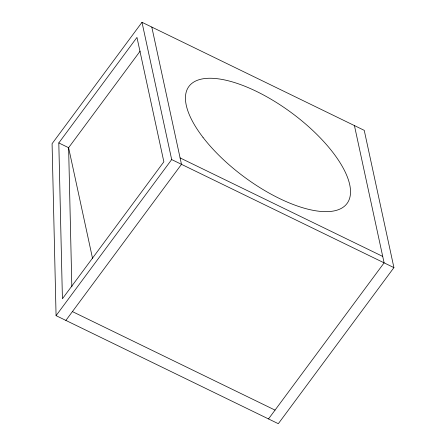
<?xml version="1.0" encoding="UTF-8"?>
<svg xmlns="http://www.w3.org/2000/svg" width="446" height="446" viewBox="0 0 446 446"><rect width="100%" height="100%" fill="white"/><g stroke="black" fill="none" stroke-linecap="round" stroke-linejoin="round"><path stroke-width="0.67" d="M141.995 22.3L52.082 143.696L56.073 315.651L278.315 423.7L393.918 267.617L364.237 130.349L141.995 22.3L171.677 159.568L56.073 315.651M58.805 142.932L136.967 37.408L163.86 161.803L62.418 298.77L58.805 142.932L68.612 147.698L92.567 258.507M140.155 51.106L68.612 147.698L71.839 286.839M65.88 320.418L181.483 164.334L151.802 27.067M268.509 418.933L384.112 262.85L354.431 125.582M180.089 157.901L382.718 256.417M171.677 159.568L393.918 267.617M72.414 311.592L275.043 410.108M202.997 137.368A98.36 39.861 36.5 0 0 344.513 206.175A98.36 39.861 36.5 0 0 256.366 91.341A98.36 39.861 36.5 0 0 202.997 137.368"/></g></svg>
